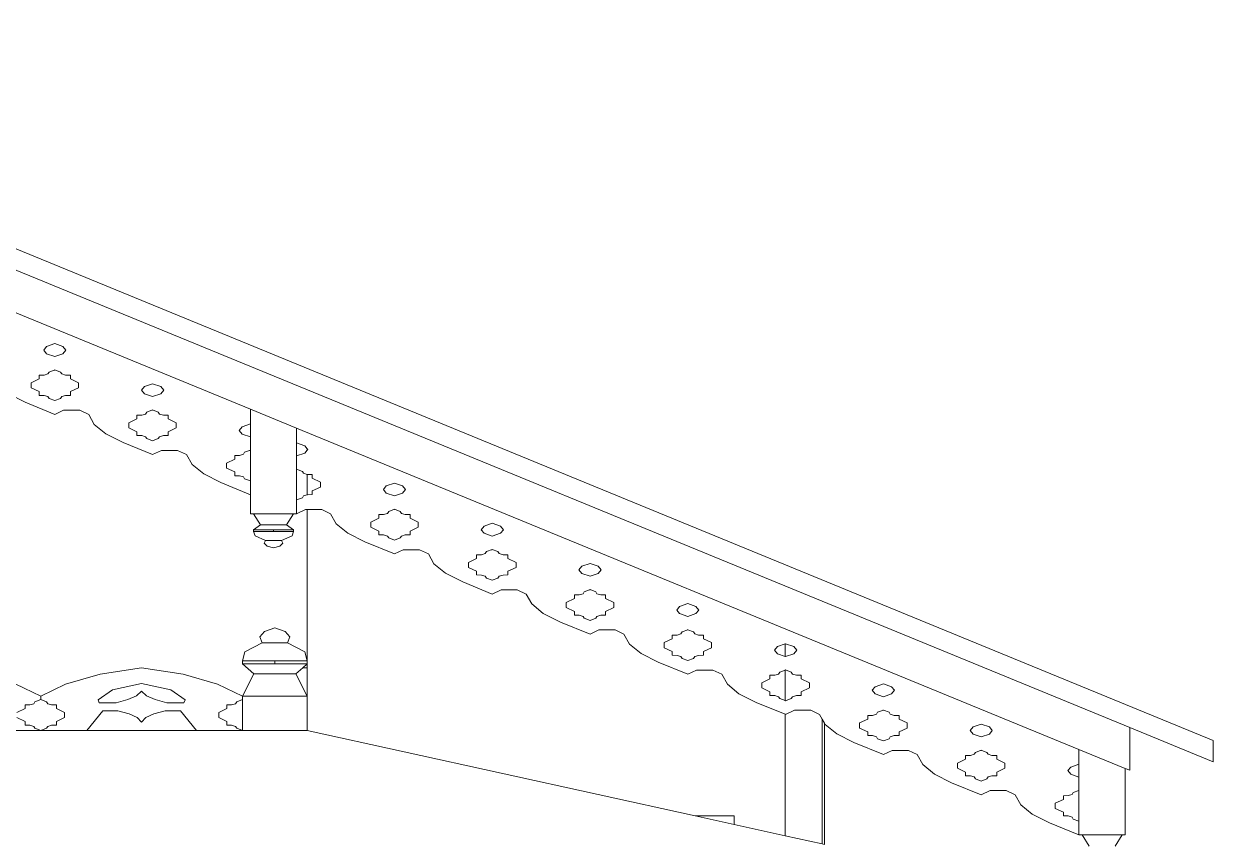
# Model space of a CAD drawing. Header units: inches. Extents: x 16.2 to 49.2, y 7.1 to 20.7.
# Drawn here: x 32.815 to 36.145, y 18.121 to 20.42 of the extents above; entities that cross this region are included whole.
import ezdxf

# ---------------------------------------------------------------- set-up
doc = ezdxf.new("R2010")
doc.units = ezdxf.units.IN
doc.header["$MEASUREMENT"] = 0
doc.layers.add('0inne_gulv', color=252, linetype='Continuous', lineweight=13)

# ---------------------------------------------------------------- blocks, each defined once
blk = doc.blocks.new('DEREK SMALL HOUSE fr')
for p, q in [((-2.4577, 2.2202), (2.4282, 0.2127)), ((-2.5484, 2.1976), (2.1949, 0.2487)), ((-0.2675, 1.1406), (-2.4577, 2.0405)), ((-0.8379, 1.3164), (-0.8461, 1.3062)), ((-0.8461, 1.3062), (-0.8379, 1.296)), ((-0.815, 1.3241), (-0.8379, 1.3164)), ((-0.7922, 1.3164), (-0.815, 1.3241)), ((-0.7839, 1.3062), (-0.7922, 1.3164)), ((-0.7922, 1.296), (-0.7839, 1.3062)), ((-0.8379, 1.296), (-0.815, 1.2882)), ((-0.815, 1.2882), (-0.7922, 1.296)), ((-0.8587, 1.2256), (-0.8587, 1.236)), ((-0.8587, 1.236), (-0.8452, 1.236)), ((-0.8452, 1.236), (-0.8345, 1.2394)), ((-0.8345, 1.2394), (-0.8311, 1.2447)), ((-0.8311, 1.2447), (-0.815, 1.2508)), ((-0.8167, 1.2502), (-0.815, 1.2502)), ((-0.799, 1.2447), (-0.815, 1.2508)), ((-0.7956, 1.2394), (-0.799, 1.2447)), ((-0.7849, 1.236), (-0.7956, 1.2394)), ((-0.7713, 1.236), (-0.7849, 1.236)), ((-0.7713, 1.2256), (-0.7713, 1.236)), ((-0.8587, 1.2256), (-0.8815, 1.2147)), ((-0.8815, 1.2147), (-0.8815, 1.2005)), ((-0.8815, 1.2005), (-0.8587, 1.1897)), ((-0.7713, 1.2256), (-0.7486, 1.2147)), ((-0.7486, 1.2005), (-0.7713, 1.1897)), ((-0.7486, 1.2147), (-0.7486, 1.2005)), ((-0.5641, 1.2039), (-0.5724, 1.1937)), ((-0.5413, 1.2117), (-0.5641, 1.2039)), ((-0.5184, 1.2039), (-0.5413, 1.2117)), ((-0.5102, 1.1937), (-0.5184, 1.2039)), ((-0.8978, 1.1599), (-0.9457, 1.1841)), ((-0.8587, 1.1897), (-0.8587, 1.1793)), ((-0.8587, 1.1793), (-0.8452, 1.1792)), ((-0.8452, 1.1792), (-0.8345, 1.1759)), ((-0.8345, 1.1759), (-0.8311, 1.1706)), ((-0.8311, 1.1706), (-0.815, 1.1645)), ((-0.799, 1.1706), (-0.815, 1.1645)), ((-0.7956, 1.1759), (-0.799, 1.1706)), ((-0.7849, 1.1792), (-0.7956, 1.1759)), ((-0.7713, 1.1793), (-0.7849, 1.1792)), ((-0.7713, 1.1897), (-0.7713, 1.1793)), ((-0.5724, 1.1937), (-0.5641, 1.1835)), ((-0.5641, 1.1835), (-0.5413, 1.1757)), ((-0.5413, 1.1757), (-0.5184, 1.1835)), ((-0.5184, 1.1835), (-0.5102, 1.1937)), ((-0.8978, 1.1599), (-0.815, 1.1259)), ((-0.7903, 1.1377), (-0.815, 1.1259)), ((-0.7449, 1.1377), (-0.7903, 1.1377)), ((-0.7202, 1.1259), (-0.7449, 1.1377)), ((-0.5573, 1.1322), (-0.5413, 1.1383)), ((-0.5429, 1.1377), (-0.5413, 1.1377)), ((-0.5252, 1.1322), (-0.5413, 1.1383)), ((-0.1379, 1.0873), (-0.2675, 1.1406)), ((-0.2675, 1.0992), (-0.2675, 1.1406)), ((-0.7044, 1.0981), (-0.7202, 1.1259)), ((-0.585, 1.1131), (-0.6078, 1.1022)), ((-0.6078, 1.1022), (-0.6078, 1.088)), ((-0.585, 1.1235), (-0.5714, 1.1236)), ((-0.585, 1.1131), (-0.585, 1.1235)), ((-0.5714, 1.1236), (-0.5607, 1.1269)), ((-0.5607, 1.1269), (-0.5573, 1.1322)), ((-0.5218, 1.1269), (-0.5252, 1.1322)), ((-0.5111, 1.1236), (-0.5218, 1.1269)), ((-0.4976, 1.1235), (-0.5111, 1.1236)), ((-0.4976, 1.1131), (-0.4976, 1.1235)), ((-0.4976, 1.1131), (-0.4748, 1.1022)), ((-0.4748, 1.1022), (-0.4748, 1.088)), ((-0.2675, 1.0992), (-0.2903, 1.0914)), ((-0.2675, 1.0632), (-0.2675, 1.0992)), ((-0.672, 1.0716), (-0.7044, 1.0981)), ((-0.624, 1.0474), (-0.672, 1.0716)), ((-0.6078, 1.088), (-0.585, 1.0772)), ((-0.585, 1.0772), (-0.585, 1.0668)), ((-0.585, 1.0668), (-0.5714, 1.0667)), ((-0.5714, 1.0667), (-0.5607, 1.0634)), ((-0.5111, 1.0667), (-0.5218, 1.0634)), ((-0.4976, 1.0668), (-0.5111, 1.0667)), ((-0.4748, 1.088), (-0.4976, 1.0772)), ((-0.4976, 1.0772), (-0.4976, 1.0668)), ((-0.2903, 1.0914), (-0.2986, 1.0812)), ((-0.2986, 1.0812), (-0.2903, 1.071)), ((-0.2903, 1.071), (-0.2675, 1.0632)), ((-0.1379, 1.0459), (-0.1379, 1.0873)), ((2.0523, 0.1874), (-0.1379, 1.0873)), ((-0.624, 1.0474), (-0.5413, 1.0134)), ((-0.5607, 1.0634), (-0.5573, 1.0581)), ((-0.5573, 1.0581), (-0.5413, 1.052)), ((-0.5252, 1.0581), (-0.5413, 1.052)), ((-0.5218, 1.0634), (-0.5252, 1.0581)), ((-0.2675, 1.0258), (-0.2675, 1.0632)), ((-0.115, 1.0381), (-0.1379, 1.0459)), ((-0.1379, 1.01), (-0.1379, 1.0459)), ((-0.1083, 1.0298), (-0.115, 1.0381)), ((-0.5165, 1.0252), (-0.5413, 1.0134)), ((-0.4711, 1.0252), (-0.5165, 1.0252)), ((-0.4464, 1.0134), (-0.4711, 1.0252)), ((-0.4306, 0.9856), (-0.4464, 1.0134)), ((-0.3112, 1.0006), (-0.334, 0.9897)), ((-0.3112, 1.011), (-0.2976, 1.0111)), ((-0.3112, 1.0006), (-0.3112, 1.011)), ((-0.2976, 1.0111), (-0.287, 1.0144)), ((-0.287, 1.0144), (-0.2835, 1.0197)), ((-0.2835, 1.0197), (-0.2675, 1.0258)), ((-0.2691, 1.0252), (-0.2675, 1.0252)), ((-0.2675, 0.9395), (-0.2675, 1.0258)), ((-0.1379, 1.01), (-0.115, 1.0178)), ((-0.1379, 0.9726), (-0.1379, 1.01)), ((-0.115, 1.0178), (-0.1083, 1.0261)), ((-0.1083, 1.0261), (-0.1083, 1.0298)), ((-0.1068, 1.0279), (-0.1083, 1.0298)), ((-0.1083, 1.0261), (-0.1068, 1.0279)), ((-0.3982, 0.9591), (-0.4306, 0.9856)), ((-0.334, 0.9897), (-0.334, 0.9756)), ((-0.334, 0.9756), (-0.3112, 0.9647)), ((-0.1218, 0.9664), (-0.1379, 0.9726)), ((-0.1379, 0.8862), (-0.1379, 0.9726)), ((-0.1184, 0.9612), (-0.1218, 0.9664)), ((-0.3502, 0.935), (-0.3982, 0.9591)), ((-0.3502, 0.935), (-0.2675, 0.901)), ((-0.3112, 0.9647), (-0.3112, 0.9543)), ((-0.3112, 0.9543), (-0.2976, 0.9542)), ((-0.2976, 0.9542), (-0.287, 0.9509)), ((-0.287, 0.9509), (-0.2835, 0.9456)), ((-0.2835, 0.9456), (-0.2675, 0.9395)), ((-0.2675, 0.901), (-0.2675, 0.9395)), ((-0.1083, 0.958), (-0.1184, 0.9612)), ((-0.1083, 0.9008), (-0.1083, 0.958)), ((-0.1078, 0.9578), (-0.1083, 0.958)), ((-0.0942, 0.9577), (-0.1078, 0.9578)), ((-0.0942, 0.9474), (-0.0942, 0.9577)), ((-0.0942, 0.9474), (-0.0714, 0.9365)), ((-0.0714, 0.9365), (-0.0714, 0.9223)), ((0.1359, 0.9334), (0.113, 0.9256)), ((0.1587, 0.9256), (0.1359, 0.9334)), ((-0.2675, 0.901), (-0.2675, 0.8477)), ((-0.1083, 0.9008), (-0.1184, 0.8976)), ((-0.1078, 0.901), (-0.1083, 0.9008)), ((-0.0942, 0.9011), (-0.1078, 0.901)), ((-0.0714, 0.9223), (-0.0942, 0.9114)), ((-0.0942, 0.9114), (-0.0942, 0.9011)), ((0.113, 0.9256), (0.1048, 0.9155)), ((0.1048, 0.9155), (0.113, 0.9053)), ((0.113, 0.9053), (0.1359, 0.8975)), ((0.1359, 0.8975), (0.1587, 0.9053)), ((0.167, 0.9155), (0.1587, 0.9256)), ((0.1587, 0.9053), (0.167, 0.9155)), ((-0.1218, 0.8924), (-0.1379, 0.8862)), ((-0.1379, 0.8477), (-0.1379, 0.8862)), ((-0.1184, 0.8976), (-0.1218, 0.8924)), ((-0.2675, 0.8477), (-0.2588, 0.8477)), ((-0.2392, 0.8163), (-0.2588, 0.8477)), ((-0.2588, 0.8477), (-0.1466, 0.8477)), ((-0.1662, 0.8163), (-0.1466, 0.8477)), ((-0.1466, 0.8477), (-0.1379, 0.8477)), ((-0.1132, 0.8594), (-0.1379, 0.8477)), ((-0.1083, 0.8594), (-0.1132, 0.8594)), ((-0.0677, 0.8594), (-0.1083, 0.8594)), ((-0.1083, 0.4354), (-0.1083, 0.8594)), ((-0.043, 0.8477), (-0.0677, 0.8594)), ((-0.0272, 0.8198), (-0.043, 0.8477)), ((0.0922, 0.8349), (0.0694, 0.824)), ((0.0922, 0.8349), (0.0922, 0.8453)), ((0.0922, 0.8453), (0.1057, 0.8453)), ((0.1057, 0.8453), (0.1164, 0.8487)), ((0.1164, 0.8487), (0.1198, 0.8539)), ((0.1198, 0.8539), (0.1359, 0.8601)), ((0.1343, 0.8594), (0.1359, 0.8594)), ((0.1519, 0.8539), (0.1359, 0.8601)), ((0.1554, 0.8487), (0.1519, 0.8539)), ((0.166, 0.8453), (0.1554, 0.8487)), ((0.1796, 0.8453), (0.166, 0.8453)), ((0.1796, 0.8349), (0.1796, 0.8453)), ((0.1796, 0.8349), (0.2024, 0.824)), ((-0.2588, 0.8025), (-0.2392, 0.8163)), ((-0.2588, 0.7983), (-0.2588, 0.8025)), ((-0.2027, 0.8025), (-0.2588, 0.8025)), ((-0.2392, 0.8163), (-0.1662, 0.8163)), ((-0.1466, 0.8025), (-0.2027, 0.8025)), ((-0.2027, 0.7983), (-0.2027, 0.8025)), ((-0.1466, 0.8025), (-0.1662, 0.8163)), ((-0.1466, 0.7983), (-0.1466, 0.8025)), ((0.0052, 0.7934), (-0.0272, 0.8198)), ((0.0694, 0.824), (0.0694, 0.8098)), ((0.0694, 0.8098), (0.0922, 0.799)), ((0.2024, 0.8098), (0.1796, 0.799)), ((0.2024, 0.824), (0.2024, 0.8098)), ((0.3868, 0.8132), (0.3786, 0.803)), ((0.3786, 0.803), (0.3868, 0.7928)), ((0.4097, 0.8209), (0.3868, 0.8132)), ((0.4325, 0.8132), (0.4097, 0.8209)), ((0.4408, 0.803), (0.4325, 0.8132)), ((0.4325, 0.7928), (0.4408, 0.803)), ((-0.2545, 0.7854), (-0.2588, 0.7983)), ((-0.2027, 0.7983), (-0.2588, 0.7983)), ((-0.2247, 0.7729), (-0.2545, 0.7854)), ((-0.2289, 0.7648), (-0.2247, 0.7729)), ((-0.2247, 0.7729), (-0.1807, 0.7729)), ((-0.1466, 0.7983), (-0.2027, 0.7983)), ((-0.1807, 0.7729), (-0.1509, 0.7854)), ((-0.1765, 0.7648), (-0.1807, 0.7729)), ((-0.1509, 0.7854), (-0.1466, 0.7983)), ((0.0531, 0.7692), (0.0052, 0.7934)), ((0.0531, 0.7692), (0.1359, 0.7352)), ((0.0922, 0.799), (0.0922, 0.7886)), ((0.0922, 0.7886), (0.1057, 0.7885)), ((0.1057, 0.7885), (0.1164, 0.7851)), ((0.1164, 0.7851), (0.1198, 0.7799)), ((0.1198, 0.7799), (0.1359, 0.7738)), ((0.1519, 0.7799), (0.1359, 0.7738)), ((0.1554, 0.7851), (0.1519, 0.7799)), ((0.166, 0.7885), (0.1554, 0.7851)), ((0.1796, 0.7886), (0.166, 0.7885)), ((0.1796, 0.799), (0.1796, 0.7886)), ((0.3868, 0.7928), (0.4097, 0.785)), ((0.4097, 0.785), (0.4325, 0.7928)), ((-0.2208, 0.757), (-0.2289, 0.7648)), ((-0.2027, 0.7519), (-0.2208, 0.757)), ((-0.2027, 0.7519), (-0.1846, 0.757)), ((-0.1846, 0.757), (-0.1765, 0.7648)), ((0.1606, 0.747), (0.1359, 0.7352)), ((0.206, 0.747), (0.1606, 0.747)), ((0.2308, 0.7352), (0.206, 0.747)), ((0.2465, 0.7073), (0.2308, 0.7352)), ((0.366, 0.7224), (0.366, 0.7328)), ((0.366, 0.7328), (0.3795, 0.7328)), ((0.3795, 0.7328), (0.3902, 0.7362)), ((0.3902, 0.7362), (0.3936, 0.7415)), ((0.3936, 0.7415), (0.4097, 0.7476)), ((0.408, 0.747), (0.4097, 0.747)), ((0.4257, 0.7415), (0.4097, 0.7476)), ((0.4291, 0.7362), (0.4257, 0.7415)), ((0.4398, 0.7328), (0.4291, 0.7362)), ((0.4534, 0.7328), (0.4398, 0.7328)), ((0.4534, 0.7224), (0.4534, 0.7328)), ((0.279, 0.6809), (0.2465, 0.7073)), ((0.366, 0.7224), (0.3432, 0.7115)), ((0.3432, 0.7115), (0.3432, 0.6973)), ((0.4534, 0.7224), (0.4762, 0.7115)), ((0.4762, 0.7115), (0.4762, 0.6973)), ((0.6606, 0.7007), (0.6523, 0.6905)), ((0.6834, 0.7085), (0.6606, 0.7007)), ((0.7063, 0.7007), (0.6834, 0.7085)), ((0.7145, 0.6905), (0.7063, 0.7007)), ((0.3269, 0.6567), (0.279, 0.6809)), ((0.3432, 0.6973), (0.366, 0.6865)), ((0.366, 0.6865), (0.366, 0.6761)), ((0.366, 0.6761), (0.3795, 0.676)), ((0.3795, 0.676), (0.3902, 0.6727)), ((0.3902, 0.6727), (0.3936, 0.6674)), ((0.3936, 0.6674), (0.4097, 0.6613)), ((0.4257, 0.6674), (0.4097, 0.6613)), ((0.4291, 0.6727), (0.4257, 0.6674)), ((0.4398, 0.676), (0.4291, 0.6727)), ((0.4534, 0.6761), (0.4398, 0.676)), ((0.4762, 0.6973), (0.4534, 0.6865)), ((0.4534, 0.6865), (0.4534, 0.6761)), ((0.6523, 0.6905), (0.6606, 0.6803)), ((0.6606, 0.6803), (0.6834, 0.6725)), ((0.6834, 0.6725), (0.7063, 0.6803)), ((0.7063, 0.6803), (0.7145, 0.6905)), ((0.3269, 0.6567), (0.4097, 0.6227)), ((0.4344, 0.6345), (0.4097, 0.6227)), ((0.4798, 0.6345), (0.4344, 0.6345)), ((0.5046, 0.6227), (0.4798, 0.6345)), ((0.6674, 0.629), (0.6834, 0.6351)), ((0.6818, 0.6345), (0.6834, 0.6345)), ((0.6995, 0.629), (0.6834, 0.6351)), ((0.5203, 0.5949), (0.5046, 0.6227)), ((0.6397, 0.6099), (0.6169, 0.599)), ((0.6397, 0.6203), (0.6533, 0.6204)), ((0.6397, 0.6099), (0.6397, 0.6203)), ((0.6533, 0.6204), (0.664, 0.6237)), ((0.664, 0.6237), (0.6674, 0.629)), ((0.7029, 0.6237), (0.6995, 0.629)), ((0.7136, 0.6204), (0.7029, 0.6237)), ((0.7271, 0.6203), (0.7136, 0.6204)), ((0.7271, 0.6099), (0.7271, 0.6203)), ((0.7271, 0.6099), (0.7499, 0.599)), ((0.5527, 0.5684), (0.5203, 0.5949)), ((0.6007, 0.5442), (0.5527, 0.5684)), ((0.6169, 0.599), (0.6169, 0.5848)), ((0.6169, 0.5848), (0.6397, 0.574)), ((0.6397, 0.574), (0.6397, 0.5636)), ((0.7499, 0.5848), (0.7271, 0.574)), ((0.7271, 0.574), (0.7271, 0.5636)), ((0.7499, 0.599), (0.7499, 0.5848)), ((0.9344, 0.5882), (0.9261, 0.578)), ((0.9261, 0.578), (0.9344, 0.5678)), ((0.9572, 0.596), (0.9344, 0.5882)), ((0.9344, 0.5678), (0.9572, 0.56)), ((0.9801, 0.5882), (0.9572, 0.596)), ((0.9572, 0.56), (0.9801, 0.5678)), ((0.9883, 0.578), (0.9801, 0.5882)), ((0.9801, 0.5678), (0.9883, 0.578)), ((0.6007, 0.5442), (0.6834, 0.5102)), ((0.6397, 0.5636), (0.6533, 0.5635)), ((0.6533, 0.5635), (0.664, 0.5602)), ((0.664, 0.5602), (0.6674, 0.5549)), ((0.6674, 0.5549), (0.6834, 0.5488)), ((0.6995, 0.5549), (0.6834, 0.5488)), ((0.7029, 0.5602), (0.6995, 0.5549)), ((0.7136, 0.5635), (0.7029, 0.5602)), ((0.7271, 0.5636), (0.7136, 0.5635)), ((-0.2283, 0.5179), (-0.2414, 0.5024)), ((-0.2414, 0.5024), (-0.2346, 0.4861)), ((-0.199, 0.5282), (-0.2283, 0.5179)), ((-0.199, 0.5282), (-0.1697, 0.5179)), ((-0.1697, 0.5179), (-0.1567, 0.5024)), ((-0.1567, 0.5024), (-0.1634, 0.4861)), ((0.7082, 0.522), (0.6834, 0.5102)), ((0.7536, 0.522), (0.7082, 0.522)), ((0.7783, 0.5102), (0.7536, 0.522)), ((0.7941, 0.4824), (0.7783, 0.5102)), ((0.9135, 0.5078), (0.9271, 0.5079)), ((0.9135, 0.4974), (0.9135, 0.5078)), ((0.9271, 0.5079), (0.9378, 0.5112)), ((0.9378, 0.5112), (0.9412, 0.5165)), ((0.9412, 0.5165), (0.9572, 0.5226)), ((0.9556, 0.522), (0.9572, 0.522)), ((0.9733, 0.5165), (0.9572, 0.5226)), ((0.9767, 0.5112), (0.9733, 0.5165)), ((0.9874, 0.5079), (0.9767, 0.5112)), ((1.0009, 0.5078), (0.9874, 0.5079)), ((1.0009, 0.4974), (1.0009, 0.5078)), ((-0.2346, 0.4861), (-0.2828, 0.4612)), ((-0.2346, 0.4861), (-0.1634, 0.4861)), ((-0.1634, 0.4861), (-0.1153, 0.4612)), ((0.8265, 0.4559), (0.7941, 0.4824)), ((0.9135, 0.4974), (0.8907, 0.4865)), ((0.8907, 0.4865), (0.8907, 0.4724)), ((0.8907, 0.4724), (0.9135, 0.4615)), ((1.0009, 0.4974), (1.0237, 0.4865)), ((1.0237, 0.4724), (1.0009, 0.4615)), ((1.0237, 0.4865), (1.0237, 0.4724)), ((1.2082, 0.4757), (1.1999, 0.4655)), ((1.2296, 0.483), (1.2082, 0.4757)), ((1.231, 0.4835), (1.2296, 0.483)), ((1.2296, 0.448), (1.2296, 0.483)), ((1.2538, 0.4757), (1.231, 0.4835)), ((1.2621, 0.4655), (1.2538, 0.4757)), ((-0.2828, 0.4612), (-0.2897, 0.4354)), ((-0.2897, 0.4354), (-0.2897, 0.427)), ((-0.199, 0.4354), (-0.2897, 0.4354)), ((-0.1083, 0.4354), (-0.199, 0.4354)), ((-0.199, 0.4354), (-0.199, 0.427)), ((-0.1153, 0.4612), (-0.1083, 0.4354)), ((-0.1083, 0.4354), (-0.1083, 0.427)), ((0.8745, 0.4318), (0.8265, 0.4559)), ((0.9135, 0.4615), (0.9135, 0.4511)), ((0.9135, 0.4511), (0.9271, 0.451)), ((0.9271, 0.451), (0.9378, 0.4477)), ((0.9378, 0.4477), (0.9412, 0.4424)), ((0.9412, 0.4424), (0.9572, 0.4363)), ((0.9733, 0.4424), (0.9572, 0.4363)), ((0.9767, 0.4477), (0.9733, 0.4424)), ((0.9874, 0.451), (0.9767, 0.4477)), ((1.0009, 0.4511), (0.9874, 0.451)), ((1.0009, 0.4615), (1.0009, 0.4511)), ((1.1999, 0.4655), (1.2082, 0.4553)), ((1.2082, 0.4553), (1.2296, 0.448)), ((1.2296, 0.448), (1.231, 0.4475)), ((1.231, 0.4475), (1.2538, 0.4553)), ((1.2538, 0.4553), (1.2621, 0.4655)), ((-0.6884, 0.3979), (-0.5721, 0.4164)), ((-0.4558, 0.3979), (-0.5721, 0.4164)), ((-0.2897, 0.427), (-0.2581, 0.3994)), ((-0.199, 0.427), (-0.2897, 0.427)), ((-0.1083, 0.427), (-0.199, 0.427)), ((-0.1205, 0.4164), (-0.1399, 0.3994)), ((-0.1083, 0.427), (-0.1205, 0.4164)), ((-0.1205, 0.4164), (-0.1083, 0.4164)), ((-0.1083, 0.4164), (-0.1083, 0.427)), ((-0.1083, 0.4164), (-0.1083, 0.3365)), ((0.8745, 0.4318), (0.9572, 0.3978)), ((0.982, 0.4095), (0.9572, 0.3978)), ((1.0274, 0.4095), (0.982, 0.4095)), ((1.0521, 0.3978), (1.0274, 0.4095)), ((1.2115, 0.3987), (1.2149, 0.404)), ((1.2149, 0.404), (1.2296, 0.4096)), ((1.2294, 0.4095), (1.231, 0.4095)), ((1.2296, 0.4096), (1.231, 0.4101)), ((1.2296, 0.3244), (1.2296, 0.4096)), ((1.247, 0.404), (1.231, 0.4101)), ((1.2505, 0.3987), (1.247, 0.404)), ((-0.8544, 0.3365), (-0.924, 0.3707)), ((-0.7848, 0.3707), (-0.8544, 0.3365)), ((-0.7848, 0.3707), (-0.6884, 0.3979)), ((-0.6535, 0.3543), (-0.5721, 0.3717)), ((-0.4906, 0.3543), (-0.5721, 0.3717)), ((-0.3594, 0.3707), (-0.4558, 0.3979)), ((-0.2897, 0.3365), (-0.3594, 0.3707)), ((-0.2581, 0.3994), (-0.2897, 0.3365)), ((-0.2581, 0.3994), (-0.1399, 0.3994)), ((-0.1399, 0.3994), (-0.1083, 0.3365)), ((1.0679, 0.3699), (1.0521, 0.3978)), ((1.1003, 0.3434), (1.0679, 0.3699)), ((1.1873, 0.3849), (1.1645, 0.3741)), ((1.1645, 0.3741), (1.1645, 0.3599)), ((1.1873, 0.3953), (1.2009, 0.3954)), ((1.1873, 0.3849), (1.1873, 0.3953)), ((1.2009, 0.3954), (1.2115, 0.3987)), ((1.2611, 0.3954), (1.2505, 0.3987)), ((1.2747, 0.3953), (1.2611, 0.3954)), ((1.2747, 0.3849), (1.2747, 0.3953)), ((1.2747, 0.3849), (1.2975, 0.3741)), ((1.2975, 0.3741), (1.2975, 0.3599)), ((1.5048, 0.371), (1.4819, 0.3632)), ((1.5276, 0.3632), (1.5048, 0.371)), ((-0.8544, 0.3365), (-0.8544, 0.327)), ((-0.6937, 0.3263), (-0.6535, 0.3543)), ((-0.6101, 0.3269), (-0.5859, 0.3379)), ((-0.5859, 0.3379), (-0.5721, 0.3504)), ((-0.5583, 0.3379), (-0.5721, 0.3504)), ((-0.5341, 0.3269), (-0.5583, 0.3379)), ((-0.4504, 0.3263), (-0.4906, 0.3543)), ((-0.2897, 0.3365), (-0.2897, 0.327)), ((-0.2897, 0.3365), (-0.1083, 0.3365)), ((-0.1083, 0.3365), (-0.1083, 0.2407)), ((1.1482, 0.3193), (1.1003, 0.3434)), ((1.1645, 0.3599), (1.1873, 0.349)), ((1.1873, 0.349), (1.1873, 0.3386)), ((1.1873, 0.3386), (1.2009, 0.3385)), ((1.2009, 0.3385), (1.2115, 0.3352)), ((1.2115, 0.3352), (1.2149, 0.3299)), ((1.2505, 0.3352), (1.247, 0.3299)), ((1.2611, 0.3385), (1.2505, 0.3352)), ((1.2747, 0.3386), (1.2611, 0.3385)), ((1.2975, 0.3599), (1.2747, 0.349)), ((1.2747, 0.349), (1.2747, 0.3386)), ((1.4819, 0.3632), (1.4737, 0.353)), ((1.4737, 0.353), (1.4819, 0.3428)), ((1.4819, 0.3428), (1.5048, 0.3351)), ((1.5048, 0.3351), (1.5276, 0.3428)), ((1.5359, 0.353), (1.5276, 0.3632)), ((1.5276, 0.3428), (1.5359, 0.353)), ((-0.8981, 0.3018), (-0.9209, 0.2909)), ((-0.8981, 0.3122), (-0.8845, 0.3122)), ((-0.8981, 0.3018), (-0.8981, 0.3122)), ((-0.8845, 0.3122), (-0.8739, 0.3156)), ((-0.8739, 0.3156), (-0.8705, 0.3209)), ((-0.8705, 0.3209), (-0.8544, 0.327)), ((-0.8384, 0.3209), (-0.8544, 0.327)), ((-0.8349, 0.3156), (-0.8384, 0.3209)), ((-0.8243, 0.3122), (-0.8349, 0.3156)), ((-0.8107, 0.3122), (-0.8243, 0.3122)), ((-0.8107, 0.3018), (-0.8107, 0.3122)), ((-0.8107, 0.3018), (-0.7879, 0.2909)), ((-0.6904, 0.3184), (-0.6937, 0.3263)), ((-0.6904, 0.3184), (-0.6429, 0.3184)), ((-0.6429, 0.3184), (-0.6101, 0.3269)), ((-0.5012, 0.3184), (-0.5341, 0.3269)), ((-0.5012, 0.3184), (-0.4538, 0.3184)), ((-0.4538, 0.3184), (-0.4504, 0.3263)), ((-0.3334, 0.3018), (-0.3562, 0.2909)), ((-0.3334, 0.3122), (-0.3199, 0.3122)), ((-0.3334, 0.3018), (-0.3334, 0.3122)), ((-0.3199, 0.3122), (-0.3092, 0.3156)), ((-0.3092, 0.3156), (-0.3058, 0.3209)), ((-0.3058, 0.3209), (-0.2897, 0.327)), ((-0.2897, 0.2407), (-0.2897, 0.327)), ((1.1482, 0.3193), (1.2296, 0.2859)), ((1.2149, 0.3299), (1.2296, 0.3244)), ((1.2296, 0.3244), (1.231, 0.3238)), ((1.247, 0.3299), (1.231, 0.3238)), ((-0.9209, 0.2767), (-0.8981, 0.2659)), ((-0.7879, 0.2767), (-0.8107, 0.2659)), ((-0.7879, 0.2909), (-0.7879, 0.2767)), ((-0.6809, 0.296), (-0.7258, 0.2407)), ((-0.6809, 0.296), (-0.6382, 0.296)), ((-0.6382, 0.296), (-0.6067, 0.2874)), ((-0.6067, 0.2874), (-0.5841, 0.2764)), ((-0.5841, 0.2764), (-0.5721, 0.264)), ((-0.5721, 0.264), (-0.56, 0.2764)), ((-0.56, 0.2764), (-0.5374, 0.2874)), ((-0.5374, 0.2874), (-0.506, 0.296)), ((-0.506, 0.296), (-0.4632, 0.296)), ((-0.4632, 0.296), (-0.4183, 0.2407)), ((-0.3562, 0.2909), (-0.3562, 0.2767)), ((-0.3562, 0.2767), (-0.3334, 0.2659)), ((1.2296, -0.0545), (1.2296, 0.2859)), ((1.2296, 0.2859), (1.231, 0.2853)), ((1.2557, 0.297), (1.231, 0.2853)), ((1.3012, 0.297), (1.2557, 0.297)), ((1.3259, 0.2853), (1.3012, 0.297)), ((1.3332, 0.2723), (1.3259, 0.2853)), ((1.3332, -0.0774), (1.3332, 0.2723)), ((1.3395, 0.2611), (1.3332, 0.2723)), ((1.4611, 0.2724), (1.4383, 0.2616)), ((1.4611, 0.2828), (1.4746, 0.2829)), ((1.4611, 0.2724), (1.4611, 0.2828)), ((1.4746, 0.2829), (1.4853, 0.2862)), ((1.4853, 0.2862), (1.4887, 0.2915)), ((1.4887, 0.2915), (1.5048, 0.2976)), ((1.5032, 0.297), (1.5048, 0.297)), ((1.5208, 0.2915), (1.5048, 0.2976)), ((1.5242, 0.2862), (1.5208, 0.2915)), ((1.5349, 0.2829), (1.5242, 0.2862)), ((1.5485, 0.2828), (1.5349, 0.2829)), ((1.5485, 0.2724), (1.5485, 0.2828)), ((1.5485, 0.2724), (1.5713, 0.2616)), ((-0.983, 0.2407), (-0.8544, 0.2407)), ((-0.8981, 0.2659), (-0.8981, 0.2555)), ((-0.8981, 0.2555), (-0.8845, 0.2554)), ((-0.8845, 0.2554), (-0.8739, 0.2521)), ((-0.8739, 0.2521), (-0.8705, 0.2468)), ((-0.8705, 0.2468), (-0.8544, 0.2407)), ((-0.8384, 0.2468), (-0.8544, 0.2407)), ((-0.8544, 0.2407), (-0.7258, 0.2407)), ((-0.8349, 0.2521), (-0.8384, 0.2468)), ((-0.8243, 0.2554), (-0.8349, 0.2521)), ((-0.8107, 0.2555), (-0.8243, 0.2554)), ((-0.8107, 0.2659), (-0.8107, 0.2555)), ((-0.7258, 0.2407), (-0.4183, 0.2407)), ((-0.4183, 0.2407), (-0.2897, 0.2407)), ((-0.3334, 0.2659), (-0.3334, 0.2555)), ((-0.3334, 0.2555), (-0.3199, 0.2554)), ((-0.3199, 0.2554), (-0.3092, 0.2521)), ((-0.3092, 0.2521), (-0.3058, 0.2468)), ((-0.3058, 0.2468), (-0.2897, 0.2407)), ((-0.2897, 0.2407), (-0.1083, 0.2407)), ((0.9776, 0.0011), (-0.1083, 0.2407)), ((1.3395, -0.0788), (1.3395, 0.2611)), ((1.3416, 0.2574), (1.3395, 0.2611)), ((1.3741, 0.2309), (1.3416, 0.2574)), ((1.4383, 0.2616), (1.4383, 0.2474)), ((1.4383, 0.2474), (1.4611, 0.2365)), ((1.4611, 0.2365), (1.4611, 0.2261)), ((1.5713, 0.2474), (1.5485, 0.2365)), ((1.5485, 0.2365), (1.5485, 0.2261)), ((1.5713, 0.2616), (1.5713, 0.2474)), ((1.7557, 0.2507), (1.7474, 0.2405)), ((1.7474, 0.2405), (1.7557, 0.2304)), ((1.7786, 0.2585), (1.7557, 0.2507)), ((1.8014, 0.2507), (1.7786, 0.2585)), ((1.8097, 0.2405), (1.8014, 0.2507)), ((1.8014, 0.2304), (1.8097, 0.2405)), ((2.1949, 0.1289), (2.1949, 0.2487)), ((2.1949, 0.2487), (2.4282, 0.1528)), ((1.422, 0.2068), (1.3741, 0.2309)), ((1.422, 0.2068), (1.5048, 0.1728)), ((1.4611, 0.2261), (1.4746, 0.2261)), ((1.4746, 0.2261), (1.4853, 0.2227)), ((1.4853, 0.2227), (1.4887, 0.2175)), ((1.4887, 0.2175), (1.5048, 0.2113)), ((1.5208, 0.2175), (1.5048, 0.2113)), ((1.5242, 0.2227), (1.5208, 0.2175)), ((1.5349, 0.2261), (1.5242, 0.2227)), ((1.5485, 0.2261), (1.5349, 0.2261)), ((1.7557, 0.2304), (1.7786, 0.2226)), ((1.7786, 0.2226), (1.8014, 0.2304)), ((2.4282, 0.1528), (2.4282, 0.2127)), ((1.5295, 0.1845), (1.5048, 0.1728)), ((1.5749, 0.1845), (1.5295, 0.1845)), ((1.5997, 0.1728), (1.5749, 0.1845)), ((1.6154, 0.1449), (1.5997, 0.1728)), ((1.7349, 0.1703), (1.7484, 0.1704)), ((1.7349, 0.1599), (1.7349, 0.1703)), ((1.7484, 0.1704), (1.7591, 0.1738)), ((1.7591, 0.1738), (1.7625, 0.179)), ((1.7625, 0.179), (1.7786, 0.1851)), ((1.7769, 0.1845), (1.7786, 0.1845)), ((1.7946, 0.179), (1.7786, 0.1851)), ((1.798, 0.1738), (1.7946, 0.179)), ((1.8087, 0.1704), (1.798, 0.1738)), ((1.8223, 0.1703), (1.8087, 0.1704)), ((1.8223, 0.1599), (1.8223, 0.1703)), ((2.1819, 0.1342), (2.0523, 0.1874)), ((2.0523, 0.1874), (2.0523, 0.146)), ((1.6479, 0.1184), (1.6154, 0.1449)), ((1.7349, 0.1599), (1.7121, 0.1491)), ((1.7121, 0.1491), (1.7121, 0.1349)), ((1.7121, 0.1349), (1.7349, 0.124)), ((1.8223, 0.1599), (1.845, 0.1491)), ((1.845, 0.1349), (1.8223, 0.124)), ((1.845, 0.1491), (1.845, 0.1349)), ((2.0295, 0.1382), (2.0212, 0.1281)), ((2.0523, 0.146), (2.0295, 0.1382)), ((2.0523, 0.146), (2.0523, 0.1101)), ((2.1949, 0.1289), (2.1819, 0.1342)), ((2.1819, -0.0522), (2.1819, 0.1342)), ((1.6958, 0.0943), (1.6479, 0.1184)), ((1.7349, 0.124), (1.7349, 0.1137)), ((1.7349, 0.1137), (1.7484, 0.1136)), ((1.7484, 0.1136), (1.7591, 0.1102)), ((1.7591, 0.1102), (1.7625, 0.105)), ((1.7625, 0.105), (1.7786, 0.0988)), ((1.7946, 0.105), (1.7786, 0.0988)), ((1.798, 0.1102), (1.7946, 0.105)), ((1.8087, 0.1136), (1.798, 0.1102)), ((1.8223, 0.1137), (1.8087, 0.1136)), ((1.8223, 0.124), (1.8223, 0.1137)), ((2.0212, 0.1281), (2.0295, 0.1179)), ((2.0295, 0.1179), (2.0523, 0.1101)), ((2.0523, 0.1101), (2.0523, 0.0727)), ((1.6958, 0.0943), (1.7786, 0.0603)), ((1.8033, 0.072), (1.7786, 0.0603)), ((1.8487, 0.072), (1.8033, 0.072)), ((1.8734, 0.0603), (1.8487, 0.072)), ((2.0363, 0.0665), (2.0523, 0.0727)), ((2.0507, 0.072), (2.0523, 0.072)), ((2.0523, 0.0727), (2.0523, -0.0136)), ((1.8892, 0.0324), (1.8734, 0.0603)), ((2.0086, 0.0475), (1.9858, 0.0366)), ((1.9858, 0.0366), (1.9858, 0.0224)), ((2.0086, 0.0578), (2.0222, 0.0579)), ((2.0086, 0.0475), (2.0086, 0.0578)), ((2.0222, 0.0579), (2.0329, 0.0613)), ((2.0329, 0.0613), (2.0363, 0.0665)), ((1.0874, 0.0011), (0.9776, 0.0011)), ((1.0874, -0.0232), (0.9776, 0.0011)), ((1.0874, -0.0232), (1.0874, 0.0011)), ((1.9216, 0.0059), (1.8892, 0.0324)), ((1.9696, -0.0182), (1.9216, 0.0059)), ((1.9858, 0.0224), (2.0086, 0.0116)), ((2.0086, 0.0116), (2.0086, 0.0012)), ((2.0086, 0.0012), (2.0222, 0.0011)), ((2.0222, 0.0011), (2.0329, -0.0023)), ((1.2296, -0.0545), (1.0874, -0.0232)), ((1.9696, -0.0182), (2.0523, -0.0522)), ((2.0329, -0.0023), (2.0363, -0.0075)), ((2.0363, -0.0075), (2.0523, -0.0136)), ((2.0523, -0.0136), (2.0523, -0.0522)), ((1.3332, -0.0774), (1.2296, -0.0545)), ((2.0523, -0.0522), (2.061, -0.0522)), ((2.0806, -0.0836), (2.061, -0.0522)), ((2.061, -0.0522), (2.1732, -0.0522)), ((2.1537, -0.0836), (2.1732, -0.0522)), ((2.1732, -0.0522), (2.1819, -0.0522)), ((1.3395, -0.0788), (1.3332, -0.0774))]:
    blk.add_line(p, q)

msp = doc.modelspace()

# ---------------------------------------------------------------- block references
at = {"layer": '0inne_gulv'}
msp.add_blockref('DEREK SMALL HOUSE fr', (33.7165, 18.1994), dxfattribs=at)

doc.saveas('drawing.dxf')
